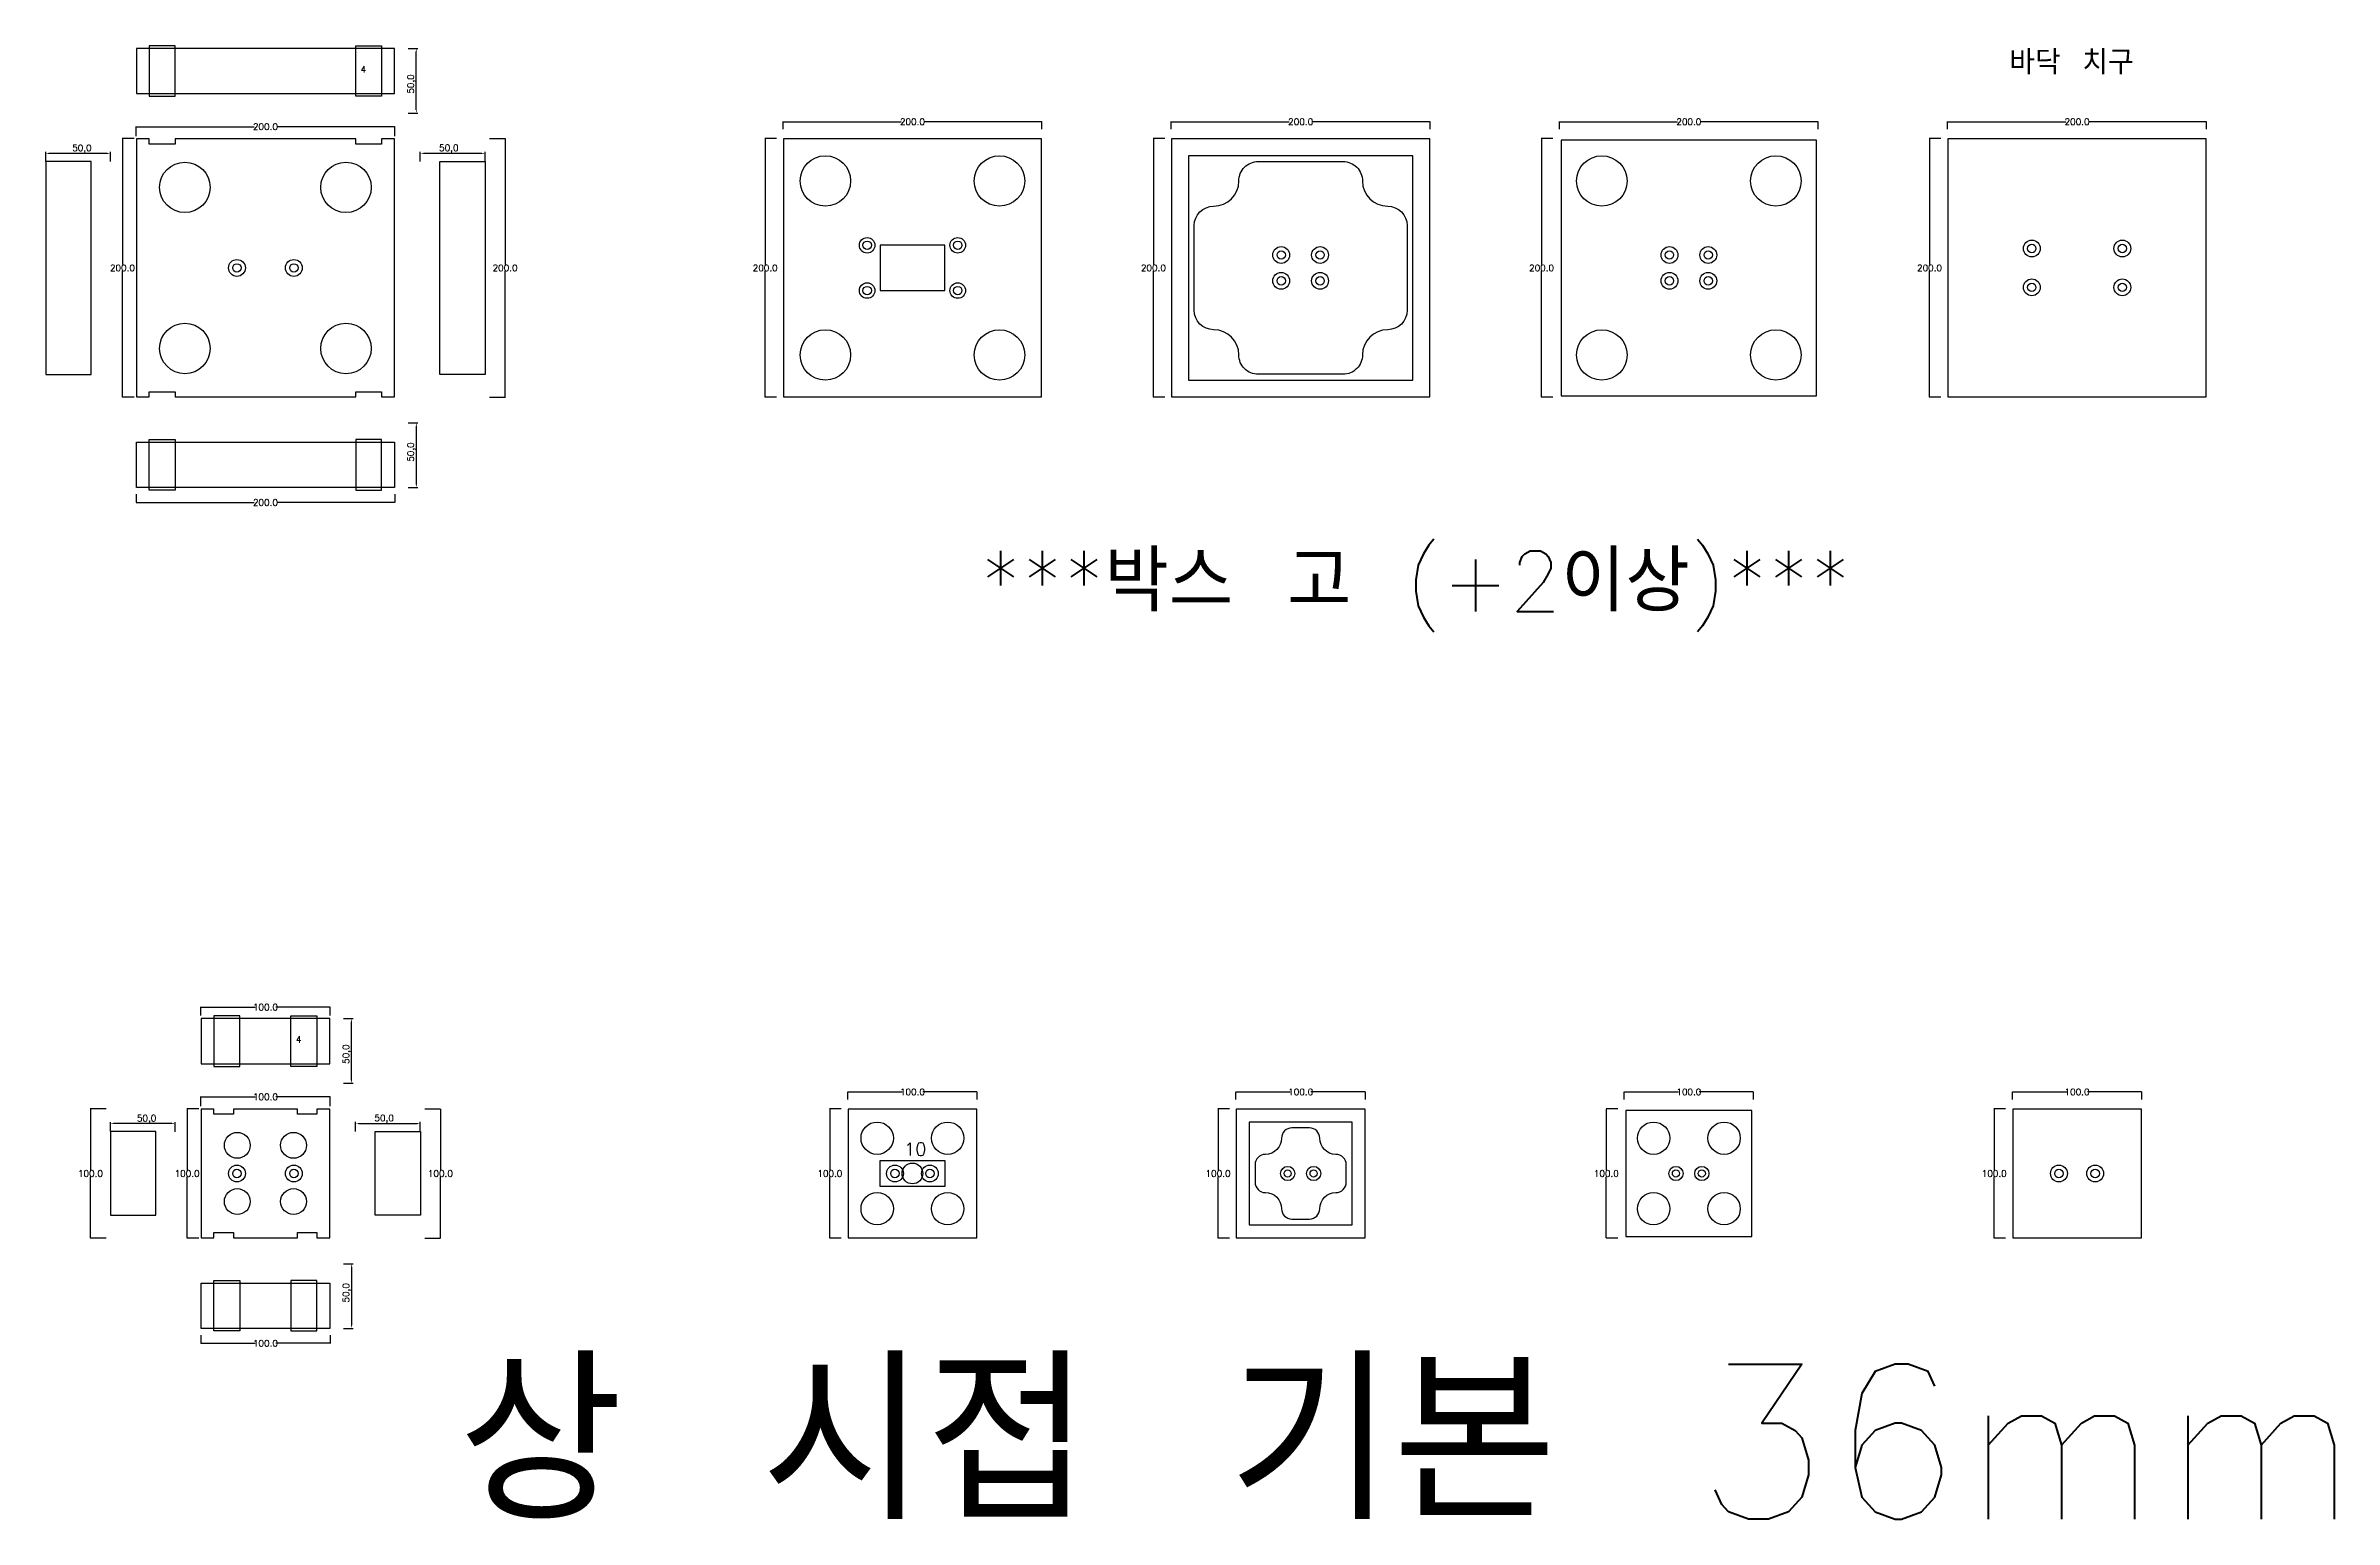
# Model space of a CAD drawing. Header units: millimetres. Extents: x 37110 to 56310, y -3510 to 5490.
# Drawn here: x 40840 to 42609, y 2023 to 3162 of the extents above; entities that cross this region are included whole.
import ezdxf

# ---------------------------------------------------------------- set-up
doc = ezdxf.new("R2010")
doc.units = ezdxf.units.MM
for name, color, linetype in [('TEXT', 3, 'Continuous'), ('볼트 구멍', 7, 'Continuous'), ('치구', 7, 'Continuous'), ('치수', 7, 'Continuous')]:
    doc.layers.add(name, color=color, linetype=linetype)
doc.styles.get("Standard").update_dxf_attribs({"font": 'txt.shx', "bigfont": 'whgtxt.shx'})
doc.dimstyles.new('ISO-25', dxfattribs={"dimtxt": 2.5, "dimasz": 2.5, "dimexe": 1.25, "dimexo": 0.625, "dimtad": 1, "dimtxsty": 'Standard', "dimcen": 2.5, "dimadec": 0, "dimazin": 0, "dimtfac": 1, "dimtmove": 0, "dimatfit": 3, "dimfxl": 0, "dimarcsym": 0})
doc.dimstyles.get("Standard").update_dxf_attribs({"dimtxt": 7, "dimasz": 0.18, "dimexe": 0.18, "dimexo": 0.0625, "dimgap": 0.09, "dimtad": 0, "dimtih": 1, "dimtoh": 1, "dimdec": 1, "dimzin": 0, "dimdsep": 46, "dimtxsty": 'Standard', "dimcen": 0.09, "dimadec": 0, "dimazin": 0, "dimtfac": 1, "dimtdec": 1, "dimtofl": 0, "dimtmove": 0, "dimatfit": 3, "dimfxl": 0, "dimtolj": 1, "dimtzin": 0, "dimarcsym": 0})

# ---------------------------------------------------------------- blocks, each defined once
blk = doc.blocks.new('*D2186')
at = {"layer": 'Defpoints', "color": 0, "linetype": 'Continuous'}
for p in [(41410, 3097.1), (41610, 3103), (41610, 3097.1)]:
    blk.add_point(p, dxfattribs=at)
at = {"layer": '치수', "color": 0, "linetype": 'Continuous', "lineweight": -2}
for p, q in [((41410, 3097.2), (41410, 3103.2)), ((41410.2, 3103), (41501.2, 3103)), ((41609.8, 3103), (41518.8, 3103)), ((41610, 3097.2), (41610, 3103.2))]:
    blk.add_line(p, q, dxfattribs=at)
at = {"layer": '치수', "color": 0, "linetype": 'Continuous'}
for points in [[(41410.2, 3103), (41410.2, 3103), (41410, 3103)], [(41609.8, 3103), (41609.8, 3103), (41610, 3103)]]:
    blk.add_solid(points, dxfattribs=at)
at = {"layer": '치수', "color": 0, "linetype": 'Continuous', "insert": (41510, 3103), "char_height": 5, "attachment_point": 5}
blk.add_mtext('\\A1;200.0', dxfattribs=at)
blk = doc.blocks.new('*D2188')
at = {"layer": 'Defpoints', "color": 0, "linetype": 'Continuous'}
for p in [(41183.1, 3090), (41183.1, 2890), (41195.2, 2890)]:
    blk.add_point(p, dxfattribs=at)
at = {"layer": '치수', "color": 0, "linetype": 'Continuous', "lineweight": -2}
for p, q in [((41183.2, 3090), (41195.4, 3090)), ((41195.2, 3089.8), (41195.2, 2992.6)), ((41195.2, 2890.2), (41195.2, 2987.4)), ((41183.2, 2890), (41195.4, 2890))]:
    blk.add_line(p, q, dxfattribs=at)
at = {"layer": '치수', "color": 0, "linetype": 'Continuous'}
for points in [[(41195.2, 3089.8), (41195.2, 3089.8), (41195.2, 3090)], [(41195.2, 2890.2), (41195.2, 2890.2), (41195.2, 2890)]]:
    blk.add_solid(points, dxfattribs=at)
at = {"layer": '치수', "color": 0, "linetype": 'Continuous', "insert": (41195.2, 2990), "char_height": 5, "attachment_point": 5}
blk.add_mtext('\\A1;200.0', dxfattribs=at)
blk = doc.blocks.new('*D2189')
at = {"layer": 'Defpoints', "color": 0, "linetype": 'Continuous'}
for p in [(41405.1, 3090), (41396.2, 2890), (41405.1, 2890)]:
    blk.add_point(p, dxfattribs=at)
at = {"layer": '치수', "color": 0, "linetype": 'Continuous', "lineweight": -2}
for p, q in [((41405, 3090), (41396, 3090)), ((41396.2, 3089.8), (41396.2, 2992.6)), ((41396.2, 2890.2), (41396.2, 2987.4)), ((41405, 2890), (41396, 2890))]:
    blk.add_line(p, q, dxfattribs=at)
at = {"layer": '치수', "color": 0, "linetype": 'Continuous'}
for points in [[(41396.2, 3089.8), (41396.2, 3089.8), (41396.2, 3090)], [(41396.2, 2890.2), (41396.2, 2890.2), (41396.2, 2890)]]:
    blk.add_solid(points, dxfattribs=at)
at = {"layer": '치수', "color": 0, "linetype": 'Continuous', "insert": (41396.2, 2990), "char_height": 5, "attachment_point": 5}
blk.add_mtext('\\A1;200.0', dxfattribs=at)
blk = doc.blocks.new('*D2187')
at = {"layer": 'Defpoints', "color": 0, "linetype": 'Continuous'}
for p in [(40908.5, 3090), (40899.5, 2890), (40908.5, 2890)]:
    blk.add_point(p, dxfattribs=at)
at = {"layer": '치수', "color": 0, "linetype": 'Continuous', "lineweight": -2}
for p, q in [((40908.5, 3090), (40899.3, 3090)), ((40899.5, 3089.8), (40899.5, 2992.6)), ((40899.5, 2890.2), (40899.5, 2987.4)), ((40908.5, 2890), (40899.3, 2890))]:
    blk.add_line(p, q, dxfattribs=at)
at = {"layer": '치수', "color": 0, "linetype": 'Continuous'}
for points in [[(40899.4, 3089.8), (40899.5, 3089.8), (40899.5, 3090)], [(40899.4, 2890.2), (40899.5, 2890.2), (40899.5, 2890)]]:
    blk.add_solid(points, dxfattribs=at)
at = {"layer": '치수', "color": 0, "linetype": 'Continuous', "insert": (40899.5, 2990), "char_height": 5, "attachment_point": 5}
blk.add_mtext('\\A1;200.0', dxfattribs=at)
blk = doc.blocks.new('*D2191')
at = {"layer": 'Defpoints', "color": 0, "linetype": 'Continuous'}
for p in [(40910, 2815.1), (41110, 2815.1), (41110, 2808.7)]:
    blk.add_point(p, dxfattribs=at)
at = {"layer": '치수', "color": 0, "linetype": 'Continuous', "lineweight": -2}
for p, q in [((40910, 2815.1), (40910, 2808.6)), ((41110, 2815.1), (41110, 2808.6)), ((40910.2, 2808.7), (41001.2, 2808.7)), ((41109.8, 2808.7), (41018.8, 2808.7))]:
    blk.add_line(p, q, dxfattribs=at)
at = {"layer": '치수', "color": 0, "linetype": 'Continuous'}
for points in [[(40910.2, 2808.8), (40910.2, 2808.7), (40910, 2808.7)], [(41109.8, 2808.8), (41109.8, 2808.7), (41110, 2808.7)]]:
    blk.add_solid(points, dxfattribs=at)
at = {"layer": '치수', "color": 0, "linetype": 'Continuous', "insert": (41010, 2808.7), "char_height": 5, "attachment_point": 5}
blk.add_mtext('\\A1;200.0', dxfattribs=at)
blk = doc.blocks.new('*D2192')
at = {"layer": 'Defpoints', "color": 0}
for p in [(41119.7, 2870.2), (41119.7, 2820.2), (41126.6, 2820.2)]:
    blk.add_point(p, dxfattribs=at)
at = {"layer": '치수', "color": 0, "lineweight": -2}
for p, q in [((41120.3, 2870.2), (41127.8, 2870.2)), ((41126.6, 2867.7), (41126.6, 2822.7)), ((41120.3, 2820.2), (41127.8, 2820.2))]:
    blk.add_line(p, q, dxfattribs=at)
at = {"layer": '치수', "color": 0}
for points in [[(41126.2, 2867.7), (41127, 2867.7), (41126.6, 2870.2)], [(41126.2, 2822.7), (41127, 2822.7), (41126.6, 2820.2)]]:
    blk.add_solid(points, dxfattribs=at)
at = {"layer": '치수', "color": 0, "insert": (41123, 2847.7), "char_height": 5, "attachment_point": 5, "rotation": 90}
blk.add_mtext('50,0', dxfattribs=at)
blk = doc.blocks.new('*D2195')
at = {"layer": 'Defpoints', "color": 0, "linetype": 'Continuous'}
for p in [(41110, 3099.2), (40910, 3091.8), (41110, 3091.8)]:
    blk.add_point(p, dxfattribs=at)
at = {"layer": '치수', "color": 0, "linetype": 'Continuous', "lineweight": -2}
for p, q in [((40910, 3091.9), (40910, 3099.4)), ((40910.2, 3099.2), (41001.2, 3099.2)), ((41109.8, 3099.2), (41018.8, 3099.2)), ((41110, 3091.9), (41110, 3099.4))]:
    blk.add_line(p, q, dxfattribs=at)
at = {"layer": '치수', "color": 0, "linetype": 'Continuous'}
for points in [[(40910.2, 3099.3), (40910.2, 3099.2), (40910, 3099.2)], [(41109.8, 3099.3), (41109.8, 3099.2), (41110, 3099.2)]]:
    blk.add_solid(points, dxfattribs=at)
at = {"layer": '치수', "color": 0, "linetype": 'Continuous', "insert": (41010, 3099.2), "char_height": 5, "attachment_point": 5}
blk.add_mtext('\\A1;200.0', dxfattribs=at)
blk = doc.blocks.new('*D2193')
at = {"layer": 'Defpoints', "color": 0}
for p in [(40840.2, 3078.5), (40840.2, 3071.8), (40890.2, 3071.7)]:
    blk.add_point(p, dxfattribs=at)
at = {"layer": '치수', "color": 0, "lineweight": -2}
for p, q in [((40840.2, 3072.4), (40840.2, 3079.7)), ((40887.7, 3078.5), (40842.7, 3078.5)), ((40890.2, 3072.3), (40890.2, 3079.7))]:
    blk.add_line(p, q, dxfattribs=at)
at = {"layer": '치수', "color": 0}
for points in [[(40842.7, 3078.9), (40842.7, 3078.1), (40840.2, 3078.5)], [(40887.7, 3078.9), (40887.7, 3078.1), (40890.2, 3078.5)]]:
    blk.add_solid(points, dxfattribs=at)
at = {"layer": '치수', "color": 0, "insert": (40868.2, 3082), "char_height": 5, "attachment_point": 5}
blk.add_mtext('50,0', dxfattribs=at)
blk = doc.blocks.new('*D2196')
at = {"layer": 'Defpoints', "color": 0}
for p in [(41119.7, 3159.7), (41126.6, 3159.7), (41119.7, 3109.7)]:
    blk.add_point(p, dxfattribs=at)
at = {"layer": '치수', "color": 0, "lineweight": -2}
for p, q in [((41120.3, 3159.7), (41127.8, 3159.7)), ((41126.6, 3112.2), (41126.6, 3157.2)), ((41120.3, 3109.7), (41127.8, 3109.7))]:
    blk.add_line(p, q, dxfattribs=at)
at = {"layer": '치수', "color": 0}
for points in [[(41126.2, 3157.2), (41127, 3157.2), (41126.6, 3159.7)], [(41126.2, 3112.2), (41127, 3112.2), (41126.6, 3109.7)]]:
    blk.add_solid(points, dxfattribs=at)
at = {"layer": '치수', "color": 0, "insert": (41123, 3132.2), "char_height": 5, "attachment_point": 5, "rotation": 90}
blk.add_mtext('50,0', dxfattribs=at)
blk = doc.blocks.new('*D2197')
at = {"layer": 'Defpoints', "color": 0}
for p in [(41179.7, 3078.6), (41129.7, 3071.8), (41179.7, 3071.8)]:
    blk.add_point(p, dxfattribs=at)
at = {"layer": '치수', "color": 0, "lineweight": -2}
for p, q in [((41129.7, 3072.4), (41129.7, 3079.8)), ((41132.2, 3078.6), (41177.2, 3078.6)), ((41179.7, 3072.4), (41179.7, 3079.8))]:
    blk.add_line(p, q, dxfattribs=at)
at = {"layer": '치수', "color": 0}
for points in [[(41132.2, 3079), (41132.2, 3078.2), (41129.7, 3078.6)], [(41177.2, 3079), (41177.2, 3078.2), (41179.7, 3078.6)]]:
    blk.add_solid(points, dxfattribs=at)
at = {"layer": '치수', "color": 0, "insert": (41151.7, 3082.1), "char_height": 5, "attachment_point": 5}
blk.add_mtext('50,0', dxfattribs=at)
blk = doc.blocks.new('*D2199')
at = {"layer": 'Defpoints', "color": 0, "linetype": 'Continuous'}
for p in [(41705.1, 3090), (41696.2, 2890), (41705.1, 2890)]:
    blk.add_point(p, dxfattribs=at)
at = {"layer": '치수', "color": 0, "linetype": 'Continuous', "lineweight": -2}
for p, q in [((41705, 3090), (41696, 3090)), ((41696.2, 3089.8), (41696.2, 2992.6)), ((41696.2, 2890.2), (41696.2, 2987.4)), ((41705, 2890), (41696, 2890))]:
    blk.add_line(p, q, dxfattribs=at)
at = {"layer": '치수', "color": 0, "linetype": 'Continuous'}
for points in [[(41696.2, 3089.8), (41696.2, 3089.8), (41696.2, 3090)], [(41696.2, 2890.2), (41696.2, 2890.2), (41696.2, 2890)]]:
    blk.add_solid(points, dxfattribs=at)
at = {"layer": '치수', "color": 0, "linetype": 'Continuous', "insert": (41696.2, 2990), "char_height": 5, "attachment_point": 5}
blk.add_mtext('\\A1;200.0', dxfattribs=at)
blk = doc.blocks.new('*D2200')
at = {"layer": 'Defpoints', "color": 0, "linetype": 'Continuous'}
for p in [(42005.1, 3090), (41996.2, 2890), (42005.1, 2890)]:
    blk.add_point(p, dxfattribs=at)
at = {"layer": '치수', "color": 0, "linetype": 'Continuous', "lineweight": -2}
for p, q in [((42005, 3090), (41996, 3090)), ((41996.2, 3089.8), (41996.2, 2992.6)), ((41996.2, 2890.2), (41996.2, 2987.4)), ((42005, 2890), (41996, 2890))]:
    blk.add_line(p, q, dxfattribs=at)
at = {"layer": '치수', "color": 0, "linetype": 'Continuous'}
for points in [[(41996.2, 3089.8), (41996.2, 3089.8), (41996.2, 3090)], [(41996.2, 2890.2), (41996.2, 2890.2), (41996.2, 2890)]]:
    blk.add_solid(points, dxfattribs=at)
at = {"layer": '치수', "color": 0, "linetype": 'Continuous', "insert": (41996.2, 2990), "char_height": 5, "attachment_point": 5}
blk.add_mtext('\\A1;200.0', dxfattribs=at)
blk = doc.blocks.new('*D2198')
at = {"layer": 'Defpoints', "color": 0, "linetype": 'Continuous'}
for p in [(42304.9, 3090), (42296, 2890), (42304.9, 2890)]:
    blk.add_point(p, dxfattribs=at)
at = {"layer": '치수', "color": 0, "linetype": 'Continuous', "lineweight": -2}
for p, q in [((42304.8, 3090), (42295.8, 3090)), ((42296, 3089.8), (42296, 2992.6)), ((42296, 2890.2), (42296, 2987.4)), ((42304.8, 2890), (42295.8, 2890))]:
    blk.add_line(p, q, dxfattribs=at)
at = {"layer": '치수', "color": 0, "linetype": 'Continuous'}
for points in [[(42295.9, 3089.8), (42296, 3089.8), (42296, 3090)], [(42295.9, 2890.2), (42296, 2890.2), (42296, 2890)]]:
    blk.add_solid(points, dxfattribs=at)
at = {"layer": '치수', "color": 0, "linetype": 'Continuous', "insert": (42296, 2990), "char_height": 5, "attachment_point": 5}
blk.add_mtext('\\A1;200.0', dxfattribs=at)
blk = doc.blocks.new('*D2201')
at = {"layer": 'Defpoints', "color": 0, "linetype": 'Continuous'}
for p in [(42010, 3097.1), (42210, 3103), (42210, 3097.1)]:
    blk.add_point(p, dxfattribs=at)
at = {"layer": '치수', "color": 0, "linetype": 'Continuous', "lineweight": -2}
for p, q in [((42010, 3097.2), (42010, 3103.2)), ((42010.2, 3103), (42101.2, 3103)), ((42209.8, 3103), (42118.8, 3103)), ((42210, 3097.2), (42210, 3103.2))]:
    blk.add_line(p, q, dxfattribs=at)
at = {"layer": '치수', "color": 0, "linetype": 'Continuous'}
for points in [[(42010.2, 3103), (42010.2, 3103), (42010, 3103)], [(42209.8, 3103), (42209.8, 3103), (42210, 3103)]]:
    blk.add_solid(points, dxfattribs=at)
at = {"layer": '치수', "color": 0, "linetype": 'Continuous', "insert": (42110, 3103), "char_height": 5, "attachment_point": 5}
blk.add_mtext('\\A1;200.0', dxfattribs=at)
blk = doc.blocks.new('*D2202')
at = {"layer": 'Defpoints', "color": 0, "linetype": 'Continuous'}
for p in [(41710, 3097.1), (41910, 3103), (41910, 3097.1)]:
    blk.add_point(p, dxfattribs=at)
at = {"layer": '치수', "color": 0, "linetype": 'Continuous', "lineweight": -2}
for p, q in [((41710, 3097.2), (41710, 3103.2)), ((41710.2, 3103), (41801.2, 3103)), ((41909.8, 3103), (41818.8, 3103)), ((41910, 3097.2), (41910, 3103.2))]:
    blk.add_line(p, q, dxfattribs=at)
at = {"layer": '치수', "color": 0, "linetype": 'Continuous'}
for points in [[(41710.2, 3103), (41710.2, 3103), (41710, 3103)], [(41909.8, 3103), (41909.8, 3103), (41910, 3103)]]:
    blk.add_solid(points, dxfattribs=at)
at = {"layer": '치수', "color": 0, "linetype": 'Continuous', "insert": (41810, 3103), "char_height": 5, "attachment_point": 5}
blk.add_mtext('\\A1;200.0', dxfattribs=at)
blk = doc.blocks.new('*D2203')
at = {"layer": 'Defpoints', "color": 0, "linetype": 'Continuous'}
for p in [(42310, 3097.1), (42510, 3103), (42510, 3097.1)]:
    blk.add_point(p, dxfattribs=at)
at = {"layer": '치수', "color": 0, "linetype": 'Continuous', "lineweight": -2}
for p, q in [((42310, 3097.2), (42310, 3103.2)), ((42310.2, 3103), (42401.2, 3103)), ((42509.8, 3103), (42418.8, 3103)), ((42510, 3097.2), (42510, 3103.2))]:
    blk.add_line(p, q, dxfattribs=at)
at = {"layer": '치수', "color": 0, "linetype": 'Continuous'}
for points in [[(42310.2, 3103), (42310.2, 3103), (42310, 3103)], [(42509.8, 3103), (42509.8, 3103), (42510, 3103)]]:
    blk.add_solid(points, dxfattribs=at)
at = {"layer": '치수', "color": 0, "linetype": 'Continuous', "insert": (42410, 3103), "char_height": 5, "attachment_point": 5}
blk.add_mtext('\\A1;200.0', dxfattribs=at)
blk = doc.blocks.new('*D2242')
at = {"layer": 'Defpoints', "color": 0, "linetype": 'Continuous'}
for p in [(40960, 2165.1), (41060, 2165.1), (41060, 2158.7)]:
    blk.add_point(p, dxfattribs=at)
at = {"layer": '치수', "color": 0, "linetype": 'Continuous', "lineweight": -2}
for p, q in [((40960, 2165.1), (40960, 2158.6)), ((40960.2, 2158.7), (41002, 2158.7)), ((41059.8, 2158.7), (41018, 2158.7)), ((41060, 2165.1), (41060, 2158.6))]:
    blk.add_line(p, q, dxfattribs=at)
at = {"layer": '치수', "color": 0, "linetype": 'Continuous'}
for points in [[(40960.2, 2158.8), (40960.2, 2158.7), (40960, 2158.7)], [(41059.8, 2158.8), (41059.8, 2158.7), (41060, 2158.7)]]:
    blk.add_solid(points, dxfattribs=at)
at = {"layer": '치수', "color": 0, "linetype": 'Continuous', "insert": (41010, 2158.7), "char_height": 5, "attachment_point": 5}
blk.add_mtext('\\A1;100.0', dxfattribs=at)
blk = doc.blocks.new('*D2240')
at = {"layer": 'Defpoints', "color": 0, "linetype": 'Continuous'}
for p in [(40960, 2341.8), (41060, 2349.2), (41060, 2341.8)]:
    blk.add_point(p, dxfattribs=at)
at = {"layer": '치수', "color": 0, "linetype": 'Continuous', "lineweight": -2}
for p, q in [((40960, 2341.9), (40960, 2349.4)), ((40960.2, 2349.2), (41002, 2349.2)), ((41059.8, 2349.2), (41018, 2349.2)), ((41060, 2341.9), (41060, 2349.4))]:
    blk.add_line(p, q, dxfattribs=at)
at = {"layer": '치수', "color": 0, "linetype": 'Continuous'}
for points in [[(40960.2, 2349.3), (40960.2, 2349.2), (40960, 2349.2)], [(41059.8, 2349.3), (41059.8, 2349.2), (41060, 2349.2)]]:
    blk.add_solid(points, dxfattribs=at)
at = {"layer": '치수', "color": 0, "linetype": 'Continuous', "insert": (41010, 2349.2), "char_height": 5, "attachment_point": 5}
blk.add_mtext('\\A1;100.0', dxfattribs=at)
blk = doc.blocks.new('*D2245')
at = {"layer": 'Defpoints', "color": 0}
for p in [(40890.2, 2328.5), (40890.2, 2321.8), (40940.2, 2321.7)]:
    blk.add_point(p, dxfattribs=at)
at = {"layer": '치수', "color": 0, "lineweight": -2}
for p, q in [((40890.2, 2322.4), (40890.2, 2329.7)), ((40937.7, 2328.5), (40892.7, 2328.5)), ((40940.2, 2322.3), (40940.2, 2329.7))]:
    blk.add_line(p, q, dxfattribs=at)
at = {"layer": '치수', "color": 0}
for points in [[(40892.7, 2328.9), (40892.7, 2328.1), (40890.2, 2328.5)], [(40937.7, 2328.9), (40937.7, 2328.1), (40940.2, 2328.5)]]:
    blk.add_solid(points, dxfattribs=at)
at = {"layer": '치수', "color": 0, "insert": (40918.2, 2332), "char_height": 5, "attachment_point": 5}
blk.add_mtext('50,0', dxfattribs=at)
blk = doc.blocks.new('*D2244')
at = {"layer": 'Defpoints', "color": 0, "linetype": 'Continuous'}
for p in [(40958.5, 2340), (40949.5, 2240), (40958.5, 2240)]:
    blk.add_point(p, dxfattribs=at)
at = {"layer": '치수', "color": 0, "linetype": 'Continuous', "lineweight": -2}
for p, q in [((40958.5, 2340), (40949.3, 2340)), ((40949.5, 2339.8), (40949.5, 2292.6)), ((40949.5, 2240.2), (40949.5, 2287.4)), ((40958.5, 2240), (40949.3, 2240))]:
    blk.add_line(p, q, dxfattribs=at)
at = {"layer": '치수', "color": 0, "linetype": 'Continuous'}
for points in [[(40949.4, 2339.8), (40949.5, 2339.8), (40949.5, 2340)], [(40949.4, 2240.2), (40949.5, 2240.2), (40949.5, 2240)]]:
    blk.add_solid(points, dxfattribs=at)
at = {"layer": '치수', "color": 0, "linetype": 'Continuous', "insert": (40949.5, 2290), "char_height": 5, "attachment_point": 5}
blk.add_mtext('\\A1;100.0', dxfattribs=at)
blk = doc.blocks.new('*D2243')
at = {"layer": 'Defpoints', "color": 0, "linetype": 'Continuous'}
for p in [(40886.9, 2340), (40874.8, 2240), (40886.9, 2240)]:
    blk.add_point(p, dxfattribs=at)
at = {"layer": '치수', "color": 0, "linetype": 'Continuous', "lineweight": -2}
for p, q in [((40886.8, 2340), (40874.6, 2340)), ((40874.8, 2339.8), (40874.8, 2292.6)), ((40874.8, 2240.2), (40874.8, 2287.4)), ((40886.8, 2240), (40874.6, 2240))]:
    blk.add_line(p, q, dxfattribs=at)
at = {"layer": '치수', "color": 0, "linetype": 'Continuous'}
for points in [[(40874.8, 2339.8), (40874.8, 2339.8), (40874.8, 2340)], [(40874.8, 2240.2), (40874.8, 2240.2), (40874.8, 2240)]]:
    blk.add_solid(points, dxfattribs=at)
at = {"layer": '치수', "color": 0, "linetype": 'Continuous', "insert": (40874.8, 2290), "char_height": 5, "attachment_point": 5}
blk.add_mtext('\\A1;100.0', dxfattribs=at)
blk = doc.blocks.new('*D2241')
at = {"layer": 'Defpoints', "color": 0, "linetype": 'Continuous'}
for p in [(40960, 2412.2), (41060, 2418.6), (41060, 2412.2)]:
    blk.add_point(p, dxfattribs=at)
at = {"layer": '치수', "color": 0, "linetype": 'Continuous', "lineweight": -2}
for p, q in [((40960, 2412.2), (40960, 2418.8)), ((40960.2, 2418.6), (41002, 2418.6)), ((41059.8, 2418.6), (41018, 2418.6)), ((41060, 2412.2), (41060, 2418.8))]:
    blk.add_line(p, q, dxfattribs=at)
at = {"layer": '치수', "color": 0, "linetype": 'Continuous'}
for points in [[(40960.2, 2418.6), (40960.2, 2418.5), (40960, 2418.6)], [(41059.8, 2418.6), (41059.8, 2418.5), (41060, 2418.6)]]:
    blk.add_solid(points, dxfattribs=at)
at = {"layer": '치수', "color": 0, "linetype": 'Continuous', "insert": (41010, 2418.6), "char_height": 5, "attachment_point": 5}
blk.add_mtext('\\A1;100.0', dxfattribs=at)
blk = doc.blocks.new('*D2253')
at = {"layer": 'Defpoints', "color": 0}
for p in [(41069.7, 2409.7), (41076.6, 2409.7), (41069.7, 2359.7)]:
    blk.add_point(p, dxfattribs=at)
at = {"layer": '치수', "color": 0, "lineweight": -2}
for p, q in [((41070.3, 2409.7), (41077.8, 2409.7)), ((41076.6, 2362.2), (41076.6, 2407.2)), ((41070.3, 2359.7), (41077.8, 2359.7))]:
    blk.add_line(p, q, dxfattribs=at)
at = {"layer": '치수', "color": 0}
for points in [[(41076.2, 2407.2), (41077, 2407.2), (41076.6, 2409.7)], [(41076.2, 2362.2), (41077, 2362.2), (41076.6, 2359.7)]]:
    blk.add_solid(points, dxfattribs=at)
at = {"layer": '치수', "color": 0, "insert": (41073, 2382.2), "char_height": 5, "attachment_point": 5, "rotation": 90}
blk.add_mtext('50,0', dxfattribs=at)
blk = doc.blocks.new('*D2249')
at = {"layer": 'Defpoints', "color": 0, "linetype": 'Continuous'}
for p in [(41455.1, 2340), (41446.2, 2240), (41455.1, 2240)]:
    blk.add_point(p, dxfattribs=at)
at = {"layer": '치수', "color": 0, "linetype": 'Continuous', "lineweight": -2}
for p, q in [((41455, 2340), (41446, 2340)), ((41446.2, 2339.8), (41446.2, 2292.6)), ((41446.2, 2240.2), (41446.2, 2287.4)), ((41455, 2240), (41446, 2240))]:
    blk.add_line(p, q, dxfattribs=at)
at = {"layer": '치수', "color": 0, "linetype": 'Continuous'}
for points in [[(41446.2, 2339.8), (41446.2, 2339.8), (41446.2, 2340)], [(41446.2, 2240.2), (41446.2, 2240.2), (41446.2, 2240)]]:
    blk.add_solid(points, dxfattribs=at)
at = {"layer": '치수', "color": 0, "linetype": 'Continuous', "insert": (41446.2, 2290), "char_height": 5, "attachment_point": 5}
blk.add_mtext('\\A1;100.0', dxfattribs=at)
blk = doc.blocks.new('*D2254')
at = {"layer": 'Defpoints', "color": 0, "linetype": 'Continuous'}
for p in [(41560, 2353), (41460, 2347.1), (41560, 2347.1)]:
    blk.add_point(p, dxfattribs=at)
at = {"layer": '치수', "color": 0, "linetype": 'Continuous', "lineweight": -2}
for p, q in [((41460, 2347.2), (41460, 2353.2)), ((41460.2, 2353), (41502, 2353)), ((41559.8, 2353), (41518, 2353)), ((41560, 2347.2), (41560, 2353.2))]:
    blk.add_line(p, q, dxfattribs=at)
at = {"layer": '치수', "color": 0, "linetype": 'Continuous'}
for points in [[(41460.2, 2353), (41460.2, 2353), (41460, 2353)], [(41559.8, 2353), (41559.8, 2353), (41560, 2353)]]:
    blk.add_solid(points, dxfattribs=at)
at = {"layer": '치수', "color": 0, "linetype": 'Continuous', "insert": (41510, 2353), "char_height": 5, "attachment_point": 5}
blk.add_mtext('\\A1;100.0', dxfattribs=at)
blk = doc.blocks.new('*D2252')
at = {"layer": 'Defpoints', "color": 0}
for p in [(41079.7, 2321.8), (41129.7, 2328.6), (41129.7, 2321.8)]:
    blk.add_point(p, dxfattribs=at)
at = {"layer": '치수', "color": 0, "lineweight": -2}
for p, q in [((41079.7, 2322.4), (41079.7, 2329.8)), ((41082.2, 2328.6), (41127.2, 2328.6)), ((41129.7, 2322.4), (41129.7, 2329.8))]:
    blk.add_line(p, q, dxfattribs=at)
at = {"layer": '치수', "color": 0}
for points in [[(41082.2, 2329), (41082.2, 2328.2), (41079.7, 2328.6)], [(41127.2, 2329), (41127.2, 2328.2), (41129.7, 2328.6)]]:
    blk.add_solid(points, dxfattribs=at)
at = {"layer": '치수', "color": 0, "insert": (41101.7, 2332.1), "char_height": 5, "attachment_point": 5}
blk.add_mtext('50,0', dxfattribs=at)
blk = doc.blocks.new('*D2251')
at = {"layer": 'Defpoints', "color": 0}
for p in [(41069.7, 2220.2), (41069.7, 2170.2), (41076.6, 2170.2)]:
    blk.add_point(p, dxfattribs=at)
at = {"layer": '치수', "color": 0, "lineweight": -2}
for p, q in [((41070.3, 2220.2), (41077.8, 2220.2)), ((41076.6, 2217.7), (41076.6, 2172.7)), ((41070.3, 2170.2), (41077.8, 2170.2))]:
    blk.add_line(p, q, dxfattribs=at)
at = {"layer": '치수', "color": 0}
for points in [[(41076.2, 2217.7), (41077, 2217.7), (41076.6, 2220.2)], [(41076.2, 2172.7), (41077, 2172.7), (41076.6, 2170.2)]]:
    blk.add_solid(points, dxfattribs=at)
at = {"layer": '치수', "color": 0, "insert": (41073, 2197.7), "char_height": 5, "attachment_point": 5, "rotation": 90}
blk.add_mtext('50,0', dxfattribs=at)
blk = doc.blocks.new('*D2250')
at = {"layer": 'Defpoints', "color": 0, "linetype": 'Continuous'}
for p in [(41133.1, 2340), (41133.1, 2240), (41145.2, 2240)]:
    blk.add_point(p, dxfattribs=at)
at = {"layer": '치수', "color": 0, "linetype": 'Continuous', "lineweight": -2}
for p, q in [((41133.2, 2340), (41145.4, 2340)), ((41145.2, 2339.8), (41145.2, 2292.6)), ((41145.2, 2240.2), (41145.2, 2287.4)), ((41133.2, 2240), (41145.4, 2240))]:
    blk.add_line(p, q, dxfattribs=at)
at = {"layer": '치수', "color": 0, "linetype": 'Continuous'}
for points in [[(41145.2, 2339.8), (41145.2, 2339.8), (41145.2, 2340)], [(41145.2, 2240.2), (41145.2, 2240.2), (41145.2, 2240)]]:
    blk.add_solid(points, dxfattribs=at)
at = {"layer": '치수', "color": 0, "linetype": 'Continuous', "insert": (41145.2, 2290), "char_height": 5, "attachment_point": 5}
blk.add_mtext('\\A1;100.0', dxfattribs=at)
blk = doc.blocks.new('*D2247')
at = {"layer": 'Defpoints', "color": 0, "linetype": 'Continuous'}
for p in [(41755.1, 2340), (41746.2, 2240), (41755.1, 2240)]:
    blk.add_point(p, dxfattribs=at)
at = {"layer": '치수', "color": 0, "linetype": 'Continuous', "lineweight": -2}
for p, q in [((41755, 2340), (41746, 2340)), ((41746.2, 2339.8), (41746.2, 2292.6)), ((41746.2, 2240.2), (41746.2, 2287.4)), ((41755, 2240), (41746, 2240))]:
    blk.add_line(p, q, dxfattribs=at)
at = {"layer": '치수', "color": 0, "linetype": 'Continuous'}
for points in [[(41746.2, 2339.8), (41746.2, 2339.8), (41746.2, 2340)], [(41746.2, 2240.2), (41746.2, 2240.2), (41746.2, 2240)]]:
    blk.add_solid(points, dxfattribs=at)
at = {"layer": '치수', "color": 0, "linetype": 'Continuous', "insert": (41746.2, 2290), "char_height": 5, "attachment_point": 5}
blk.add_mtext('\\A1;100.0', dxfattribs=at)
blk = doc.blocks.new('*D2255')
at = {"layer": 'Defpoints', "color": 0, "linetype": 'Continuous'}
for p in [(41860, 2353), (41760, 2347.1), (41860, 2347.1)]:
    blk.add_point(p, dxfattribs=at)
at = {"layer": '치수', "color": 0, "linetype": 'Continuous', "lineweight": -2}
for p, q in [((41760, 2347.2), (41760, 2353.2)), ((41760.2, 2353), (41802, 2353)), ((41859.8, 2353), (41818, 2353)), ((41860, 2347.2), (41860, 2353.2))]:
    blk.add_line(p, q, dxfattribs=at)
at = {"layer": '치수', "color": 0, "linetype": 'Continuous'}
for points in [[(41760.2, 2353), (41760.2, 2353), (41760, 2353)], [(41859.8, 2353), (41859.8, 2353), (41860, 2353)]]:
    blk.add_solid(points, dxfattribs=at)
at = {"layer": '치수', "color": 0, "linetype": 'Continuous', "insert": (41810, 2353), "char_height": 5, "attachment_point": 5}
blk.add_mtext('\\A1;100.0', dxfattribs=at)
blk = doc.blocks.new('*D2248')
at = {"layer": 'Defpoints', "color": 0, "linetype": 'Continuous'}
for p in [(42055.1, 2340), (42046.2, 2240), (42055.1, 2240)]:
    blk.add_point(p, dxfattribs=at)
at = {"layer": '치수', "color": 0, "linetype": 'Continuous', "lineweight": -2}
for p, q in [((42055, 2340), (42046, 2340)), ((42046.2, 2339.8), (42046.2, 2292.6)), ((42046.2, 2240.2), (42046.2, 2287.4)), ((42055, 2240), (42046, 2240))]:
    blk.add_line(p, q, dxfattribs=at)
at = {"layer": '치수', "color": 0, "linetype": 'Continuous'}
for points in [[(42046.2, 2339.8), (42046.2, 2339.8), (42046.2, 2340)], [(42046.2, 2240.2), (42046.2, 2240.2), (42046.2, 2240)]]:
    blk.add_solid(points, dxfattribs=at)
at = {"layer": '치수', "color": 0, "linetype": 'Continuous', "insert": (42046.2, 2290), "char_height": 5, "attachment_point": 5}
blk.add_mtext('\\A1;100.0', dxfattribs=at)
blk = doc.blocks.new('*D2246')
at = {"layer": 'Defpoints', "color": 0, "linetype": 'Continuous'}
for p in [(42160, 2353), (42060, 2347.1), (42160, 2347.1)]:
    blk.add_point(p, dxfattribs=at)
at = {"layer": '치수', "color": 0, "linetype": 'Continuous', "lineweight": -2}
for p, q in [((42060, 2347.2), (42060, 2353.2)), ((42060.2, 2353), (42102, 2353)), ((42159.8, 2353), (42118, 2353)), ((42160, 2347.2), (42160, 2353.2))]:
    blk.add_line(p, q, dxfattribs=at)
at = {"layer": '치수', "color": 0, "linetype": 'Continuous'}
for points in [[(42060.2, 2353), (42060.2, 2353), (42060, 2353)], [(42159.8, 2353), (42159.8, 2353), (42160, 2353)]]:
    blk.add_solid(points, dxfattribs=at)
at = {"layer": '치수', "color": 0, "linetype": 'Continuous', "insert": (42110, 2353), "char_height": 5, "attachment_point": 5}
blk.add_mtext('\\A1;100.0', dxfattribs=at)
blk = doc.blocks.new('*D2256')
at = {"layer": 'Defpoints', "color": 0, "linetype": 'Continuous'}
for p in [(42354.9, 2340), (42346, 2240), (42354.9, 2240)]:
    blk.add_point(p, dxfattribs=at)
at = {"layer": '치수', "color": 0, "linetype": 'Continuous', "lineweight": -2}
for p, q in [((42354.8, 2340), (42345.8, 2340)), ((42346, 2339.8), (42346, 2292.6)), ((42346, 2240.2), (42346, 2287.4)), ((42354.8, 2240), (42345.8, 2240))]:
    blk.add_line(p, q, dxfattribs=at)
at = {"layer": '치수', "color": 0, "linetype": 'Continuous'}
for points in [[(42345.9, 2339.8), (42346, 2339.8), (42346, 2340)], [(42345.9, 2240.2), (42346, 2240.2), (42346, 2240)]]:
    blk.add_solid(points, dxfattribs=at)
at = {"layer": '치수', "color": 0, "linetype": 'Continuous', "insert": (42346, 2290), "char_height": 5, "attachment_point": 5}
blk.add_mtext('\\A1;100.0', dxfattribs=at)
blk = doc.blocks.new('*D2257')
at = {"layer": 'Defpoints', "color": 0, "linetype": 'Continuous'}
for p in [(42460, 2353), (42360, 2347.1), (42460, 2347.1)]:
    blk.add_point(p, dxfattribs=at)
at = {"layer": '치수', "color": 0, "linetype": 'Continuous', "lineweight": -2}
for p, q in [((42360, 2347.2), (42360, 2353.2)), ((42360.2, 2353), (42402, 2353)), ((42459.8, 2353), (42418, 2353)), ((42460, 2347.2), (42460, 2353.2))]:
    blk.add_line(p, q, dxfattribs=at)
at = {"layer": '치수', "color": 0, "linetype": 'Continuous'}
for points in [[(42360.2, 2353), (42360.2, 2353), (42360, 2353)], [(42459.8, 2353), (42459.8, 2353), (42460, 2353)]]:
    blk.add_solid(points, dxfattribs=at)
at = {"layer": '치수', "color": 0, "linetype": 'Continuous', "insert": (42410, 2353), "char_height": 5, "attachment_point": 5}
blk.add_mtext('\\A1;100.0', dxfattribs=at)

msp = doc.modelspace()

# ---------------------------------------------------------------- linework, layer by layer
at = {"color": 0}
msp.add_lwpolyline([(41774.75, 2296.75), (41774.75, 2283.25, 0.41421356), (41782.75, 2275.25, -0.41421356), (41795.25, 2262.75, 0.41421356), (41803.25, 2254.75), (41816.75, 2254.75, 0.41421356), (41824.75, 2262.75, -0.41421356), (41837.25, 2275.25, 0.41421356), (41845.25, 2283.25), (41845.25, 2296.75, 0.41421356), (41837.25, 2304.75, -0.41421356), (41824.75, 2317.25, 0.41421356), (41816.75, 2325.25), (41803.25, 2325.25, 0.41421356), (41795.25, 2317.25, -0.41421356), (41782.75, 2304.75, 0.41421356)], format="xyb", close=True, dxfattribs=at)
for centre, radius in [((40988.25, 2311.75), 10), ((41031.75, 2311.75), 10), ((41482.75, 2317.25), 12.5), ((41537.25, 2317.25), 12.5), ((42082.75, 2317.25), 12.5), ((42137.25, 2317.25), 12.5), ((40988.25, 2268.25), 10), ((41031.75, 2268.25), 10), ((41482.75, 2262.75), 12.5), ((41537.25, 2262.75), 12.5), ((42082.75, 2262.75), 12.5), ((42137.25, 2262.75), 12.5)]:
    msp.add_circle(centre, radius, dxfattribs=at)
at = {"layer": '볼트 구멍', "color": 3}
msp.add_lwpolyline([(41535, 2972.5), (41535, 3007.5), (41485, 3007.5), (41485, 2972.5)], close=True, dxfattribs=at)
at = {"layer": '볼트 구멍', "color": 1}
msp.add_lwpolyline([(41485, 2300), (41535, 2300), (41535, 2280), (41485, 2280)], close=True, dxfattribs=at)
at = {"layer": '볼트 구멍', "color": 6}
for centre, radius in [((41475, 3007.5), 6), ((41545, 3007.5), 6), ((41795, 3000), 6.5), ((41825, 3000), 6.5), ((42095, 3000), 6.5), ((42125, 3000), 6.5), ((42375, 3005), 6.5), ((42445, 3005), 6.5), ((41475, 2972.5), 6), ((41545, 2972.5), 6), ((41795, 2980), 6.5), ((41825, 2980), 6.5), ((42095, 2980), 6.5), ((42125, 2980), 6.5), ((42375, 2975), 6.5), ((42445, 2975), 6.5), ((41496.5, 2290), 6.5), ((41523.5, 2290), 6.5), ((41800, 2290), 5.5), ((41820, 2290), 5.5), ((42100, 2290), 5.5), ((42120, 2290), 5.5), ((42396, 2290), 6.5), ((42424, 2290), 6.5)]:
    msp.add_circle(centre, radius, dxfattribs=at)
at = {"layer": '볼트 구멍', "color": 3}
for centre, radius in [((41475, 3007.5), 3.25), ((41545, 3007.5), 3.25), ((42375, 3005), 3.25), ((42445, 3005), 3.25), ((40988, 2990), 3.25), ((41032, 2990), 3.25), ((41795, 3000), 3.25), ((41825, 3000), 3.25), ((42095, 3000), 3.25), ((42125, 3000), 3.25), ((41475, 2972.5), 3.25), ((41545, 2972.5), 3.25), ((41795, 2980), 3.25), ((41825, 2980), 3.25), ((42095, 2980), 3.25), ((42125, 2980), 3.25), ((42375, 2975), 3.25), ((42445, 2975), 3.25), ((40988, 2290), 3.25), ((41032, 2290), 3.25), ((41496.5, 2290), 3.25), ((41510, 2290), 8), ((41523.5, 2290), 3.25), ((41800, 2290), 2.75), ((41820, 2290), 2.75), ((42100, 2290), 2.75), ((42120, 2290), 2.75), ((42396, 2290), 3.25), ((42424, 2290), 3.25)]:
    msp.add_circle(centre, radius, dxfattribs=at)
at = {"layer": '볼트 구멍', "color": 2}
for centre in [(40988, 2990), (41032, 2990), (40988, 2290), (41032, 2290)]:
    msp.add_circle(centre, 6.5, dxfattribs=at)
at = {"layer": '치구'}
for points in [[(40910.25, 3124.75), (41109.75, 3124.75), (41109.75, 3159.75), (40910.25, 3159.75)], [(40910.25, 2890.25), (40920.25, 2890.25), (40920.25, 2894.25), (40940.25, 2894.25), (40940.25, 2890.25), (41079.75, 2890.25), (41079.75, 2894.25), (41099.75, 2894.25), (41099.75, 2890.25), (41109.75, 2890.25), (41109.75, 3089.75), (41099.75, 3089.75), (41099.75, 3085.75), (41079.75, 3085.75), (41079.75, 3089.75), (40940.25, 3089.75), (40940.25, 3085.75), (40920.25, 3085.75), (40920.25, 3089.75), (40910.25, 3089.75)], [(41410.25, 3089.75), (41410.25, 2890.25), (41609.75, 2890.25), (41609.75, 3089.75)], [(41710.25, 3089.75), (41710.25, 2890.25), (41909.75, 2890.25), (41909.75, 3089.75)], [(42011.25, 3088.75), (42011.25, 2891.25), (42208.75, 2891.25), (42208.75, 3088.75)], [(42310.25, 3089.75), (42310.25, 2890.25), (42509.75, 2890.25), (42509.75, 3089.75)], [(40875.25, 3072.35), (40840.25, 3072.35), (40840.25, 2907.65), (40875.25, 2907.65)], [(41144.75, 3072.35), (41179.75, 3072.35), (41179.75, 2907.65), (41144.75, 2907.65)], [(41723.25, 3076.75), (41723.25, 2903.25), (41896.75, 2903.25), (41896.75, 3076.75)], [(40910.25, 2855.25), (41109.75, 2855.25), (41109.75, 2820.25), (40910.25, 2820.25)], [(40960.25, 2374.75), (41059.75, 2374.75), (41059.75, 2409.75), (40960.25, 2409.75)], [(40960.25, 2240.25), (40970.25, 2240.25), (40970.25, 2244.25), (40985.25, 2244.25), (40985.25, 2240.25), (41034.75, 2240.25), (41034.75, 2244.25), (41049.75, 2244.25), (41049.75, 2240.25), (41059.75, 2240.25), (41059.75, 2339.75), (41049.75, 2339.75), (41049.75, 2335.75), (41034.75, 2335.75), (41034.75, 2339.75), (40985.25, 2339.75), (40985.25, 2335.75), (40970.25, 2335.75), (40970.25, 2339.75), (40960.25, 2339.75)], [(41460.25, 2339.75), (41460.25, 2240.25), (41559.75, 2240.25), (41559.75, 2339.75)], [(41760.25, 2339.75), (41760.25, 2240.25), (41859.75, 2240.25), (41859.75, 2339.75)], [(42061.25, 2338.75), (42061.25, 2241.25), (42158.75, 2241.25), (42158.75, 2338.75)], [(42360.25, 2339.75), (42360.25, 2240.25), (42459.75, 2240.25), (42459.75, 2339.75)], [(40925.25, 2322.35), (40890.25, 2322.35), (40890.25, 2257.65), (40925.25, 2257.65)], [(41094.75, 2322.35), (41129.75, 2322.35), (41129.75, 2257.65), (41094.75, 2257.65)], [(41770.25, 2329.75), (41770.25, 2250.25), (41849.75, 2250.25), (41849.75, 2329.75)], [(40960.25, 2205.25), (41059.75, 2205.25), (41059.75, 2170.25), (40960.25, 2170.25)]]:
    msp.add_lwpolyline(points, close=True, dxfattribs=at)
at = {"layer": '치구', "color": 1}
for points in [[(40920.25, 3122.75), (40940.25, 3122.75), (40940.25, 3161.747), (40920.25, 3161.747)], [(41099.75, 3122.75), (41079.75, 3122.75), (41079.75, 3161.747), (41099.75, 3161.747)], [(40920.25, 2857.25), (40940.25, 2857.25), (40940.25, 2818.253), (40920.25, 2818.253)], [(41099.75, 2857.25), (41079.75, 2857.25), (41079.75, 2818.253), (41099.75, 2818.253)], [(40970.25, 2372.75), (40990.25, 2372.75), (40990.25, 2411.747), (40970.25, 2411.747)], [(41049.75, 2372.75), (41029.75, 2372.75), (41029.75, 2411.747), (41049.75, 2411.747)], [(40970.25, 2207.25), (40990.25, 2207.25), (40990.25, 2168.253), (40970.25, 2168.253)], [(41049.75, 2207.25), (41029.75, 2207.25), (41029.75, 2168.253), (41049.75, 2168.253)]]:
    msp.add_lwpolyline(points, close=True, dxfattribs=at)
at = {"layer": '치구'}
msp.add_lwpolyline([(41777.25, 3072.25), (41842.75, 3072.25, -0.41421365), (41857.75, 3057.25, 0.41421347), (41877.25, 3037.75, -0.41421338), (41892.25, 3022.75), (41892.25, 2957.25, -0.41421338), (41877.25, 2942.25, 0.41421347), (41857.75, 2922.75, -0.41421365), (41842.75, 2907.75), (41777.25, 2907.75, -0.41421365), (41762.25, 2922.75, 0.41421347), (41742.75, 2942.25, -0.41421338), (41727.75, 2957.25), (41727.75, 3022.75, -0.41421338), (41742.75, 3037.75, 0.41421347), (41762.25, 3057.25, -0.41421365)], format="xyb", close=True, dxfattribs=at)
for centre in [(40947.75, 3052.25), (41072.25, 3052.25), (41442.75, 3057.25), (41577.25, 3057.25), (42042.75, 3057.25), (42177.25, 3057.25), (40947.75, 2927.75), (41072.25, 2927.75), (41442.75, 2922.75), (41577.25, 2922.75), (42042.75, 2922.75), (42177.25, 2922.75)]:
    msp.add_circle(centre, 19.5, dxfattribs=at)

# ---------------------------------------------------------------- texts
at = {"layer": 'TEXT', "linetype": 'Continuous'}
msp.add_text('바닥 치구', height=18.75, dxfattribs=at).set_placement((42357.675, 3139.615))
at = {"layer": 'TEXT', "color": 1}
for p in [(41083.562, 3141.052), (41033.562, 2391.052)]:
    msp.add_text('4', height=5, dxfattribs=at).set_placement(p)
at = {"layer": 'TEXT', "color": 1, "linetype": 'Continuous'}
msp.add_text('***박스 고 (+2이상)***', height=46.875, dxfattribs=at).set_placement((41562.101, 2724.438))
at = {"layer": 'TEXT', "color": 3}
msp.add_text('상 시접 기본 36mm', height=120, dxfattribs=at).set_placement((41159.312, 2022.705))
at = {"layer": '볼트 구멍', "color": 1}
msp.add_text('10', height=10, dxfattribs=at).set_placement((41503.635, 2303.796))

# ---------------------------------------------------------------- dimensions: what is measured, and where the dimension line sits
at = {"layer": '치수', "color": 4}
for base, p1, p2, angle, picture, middle in [((41126.577, 3159.75), (41119.68, 3109.75), (41119.68, 3159.75), 90, '*D2196', (41126.577, 3132.25)), ((40840.25, 3078.477), (40890.25, 3071.7), (40840.25, 3071.8), 180, '*D2193', (40868.25, 3078.477)), ((41126.577, 2820.25), (41119.68, 2870.25), (41119.68, 2820.25), 270, '*D2192', (41126.577, 2847.75)), ((41076.577, 2409.75), (41069.68, 2359.75), (41069.68, 2409.75), 90, '*D2253', (41076.577, 2382.25)), ((40890.25, 2328.477), (40940.25, 2321.7), (40890.25, 2321.8), 180, '*D2245', (40918.25, 2328.477)), ((41076.577, 2170.25), (41069.68, 2220.25), (41069.68, 2170.25), 270, '*D2251', (41076.577, 2197.75))]:
    dim = msp.add_linear_dim(base=base, p1=p1, p2=p2, angle=angle, dimstyle='ISO-25', override={"dimtxt": 5, "dimdec": 1, "dimzin": 0, "dimtdec": 1}, dxfattribs=at)
    dim.commit()
    dim.dimension.update_dxf_attribs({"geometry": picture, "text_midpoint": middle, "dimtype": 160})
at = {"layer": '치수', "color": 4, "linetype": 'Continuous'}
for base, p1, p2, picture, middle in [((41110, 3099.222), (40910, 3091.825), (41110, 3091.825), '*D2195', (41010, 3099.222)), ((41610, 3102.99), (41410, 3097.107), (41610, 3097.107), '*D2186', (41510, 3102.99)), ((41910, 3102.99), (41710, 3097.107), (41910, 3097.107), '*D2202', (41810, 3102.99)), ((42210, 3102.99), (42010, 3097.107), (42210, 3097.107), '*D2201', (42110, 3102.99)), ((42510, 3102.99), (42310, 3097.107), (42510, 3097.107), '*D2203', (42410, 3102.99)), ((41060, 2349.222), (40960, 2341.825), (41060, 2341.825), '*D2240', (41010, 2349.222)), ((41560, 2352.99), (41460, 2347.107), (41560, 2347.107), '*D2254', (41510, 2352.99)), ((41860, 2352.99), (41760, 2347.107), (41860, 2347.107), '*D2255', (41810, 2352.99)), ((42160, 2352.99), (42060, 2347.107), (42160, 2347.107), '*D2246', (42110, 2352.99)), ((42460, 2352.99), (42360, 2347.107), (42460, 2347.107), '*D2257', (42410, 2352.99))]:
    dim = msp.add_linear_dim(base=base, p1=p1, p2=p2, dimstyle='Standard', override={"dimtxt": 5}, dxfattribs=at)
    dim.commit()
    dim.dimension.update_dxf_attribs({"geometry": picture, "text_midpoint": middle})
for base, p1, p2, picture, middle in [((40899.47, 2890), (40908.54, 3090), (40908.54, 2890), '*D2187', (40899.47, 2990)), ((41195.218, 2890), (41183.148, 3090), (41183.148, 2890), '*D2188', (41195.218, 2990)), ((41396.204, 2890), (41405.109, 3090), (41405.109, 2890), '*D2189', (41396.204, 2990)), ((41696.204, 2890), (41705.109, 3090), (41705.109, 2890), '*D2199', (41696.204, 2990)), ((41996.204, 2890), (42005.109, 3090), (42005.109, 2890), '*D2200', (41996.204, 2990)), ((42295.954, 2890), (42304.859, 3090), (42304.859, 2890), '*D2198', (42295.954, 2990)), ((40874.782, 2240), (40886.852, 2340), (40886.852, 2240), '*D2243', (40874.782, 2290)), ((40949.47, 2240), (40958.54, 2340), (40958.54, 2240), '*D2244', (40949.47, 2290)), ((41145.218, 2240), (41133.148, 2340), (41133.148, 2240), '*D2250', (41145.218, 2290)), ((41446.204, 2240), (41455.109, 2340), (41455.109, 2240), '*D2249', (41446.204, 2290)), ((41746.204, 2240), (41755.109, 2340), (41755.109, 2240), '*D2247', (41746.204, 2290)), ((42046.204, 2240), (42055.109, 2340), (42055.109, 2240), '*D2248', (42046.204, 2290)), ((42345.954, 2240), (42354.859, 2340), (42354.859, 2240), '*D2256', (42345.954, 2290))]:
    dim = msp.add_linear_dim(base=base, p1=p1, p2=p2, angle=90, dimstyle='Standard', override={"dimtxt": 5}, dxfattribs=at)
    dim.commit()
    dim.dimension.update_dxf_attribs({"geometry": picture, "text_midpoint": middle})
at = {"layer": '치수', "color": 4}
for base, p1, p2, picture, middle in [((41179.75, 3078.577), (41129.75, 3071.8), (41179.75, 3071.8), '*D2197', (41151.75, 3078.577)), ((41129.75, 2328.577), (41079.75, 2321.8), (41129.75, 2321.8), '*D2252', (41101.75, 2328.577))]:
    dim = msp.add_linear_dim(base=base, p1=p1, p2=p2, dimstyle='ISO-25', override={"dimtxt": 5, "dimdec": 1, "dimzin": 0, "dimtdec": 1}, dxfattribs=at)
    dim.commit()
    dim.dimension.update_dxf_attribs({"geometry": picture, "text_midpoint": middle, "dimtype": 160})
at = {"layer": '치수', "color": 4, "linetype": 'Continuous'}
for base, p1, p2, picture, middle in [((41110, 2808.739), (40910, 2815.137), (41110, 2815.137), '*D2191', (41010, 2808.739)), ((41060, 2418.572), (40960, 2412.175), (41060, 2412.175), '*D2241', (41010, 2418.572)), ((41060, 2158.739), (40960, 2165.137), (41060, 2165.137), '*D2242', (41010, 2158.739))]:
    dim = msp.add_linear_dim(base=base, p1=p1, p2=p2, dimstyle='Standard', override={"dimtxt": 5}, dxfattribs=at)
    dim.commit()
    dim.dimension.update_dxf_attribs({"geometry": picture, "text_midpoint": middle, "dimtype": 160})

doc.saveas('drawing.dxf')
